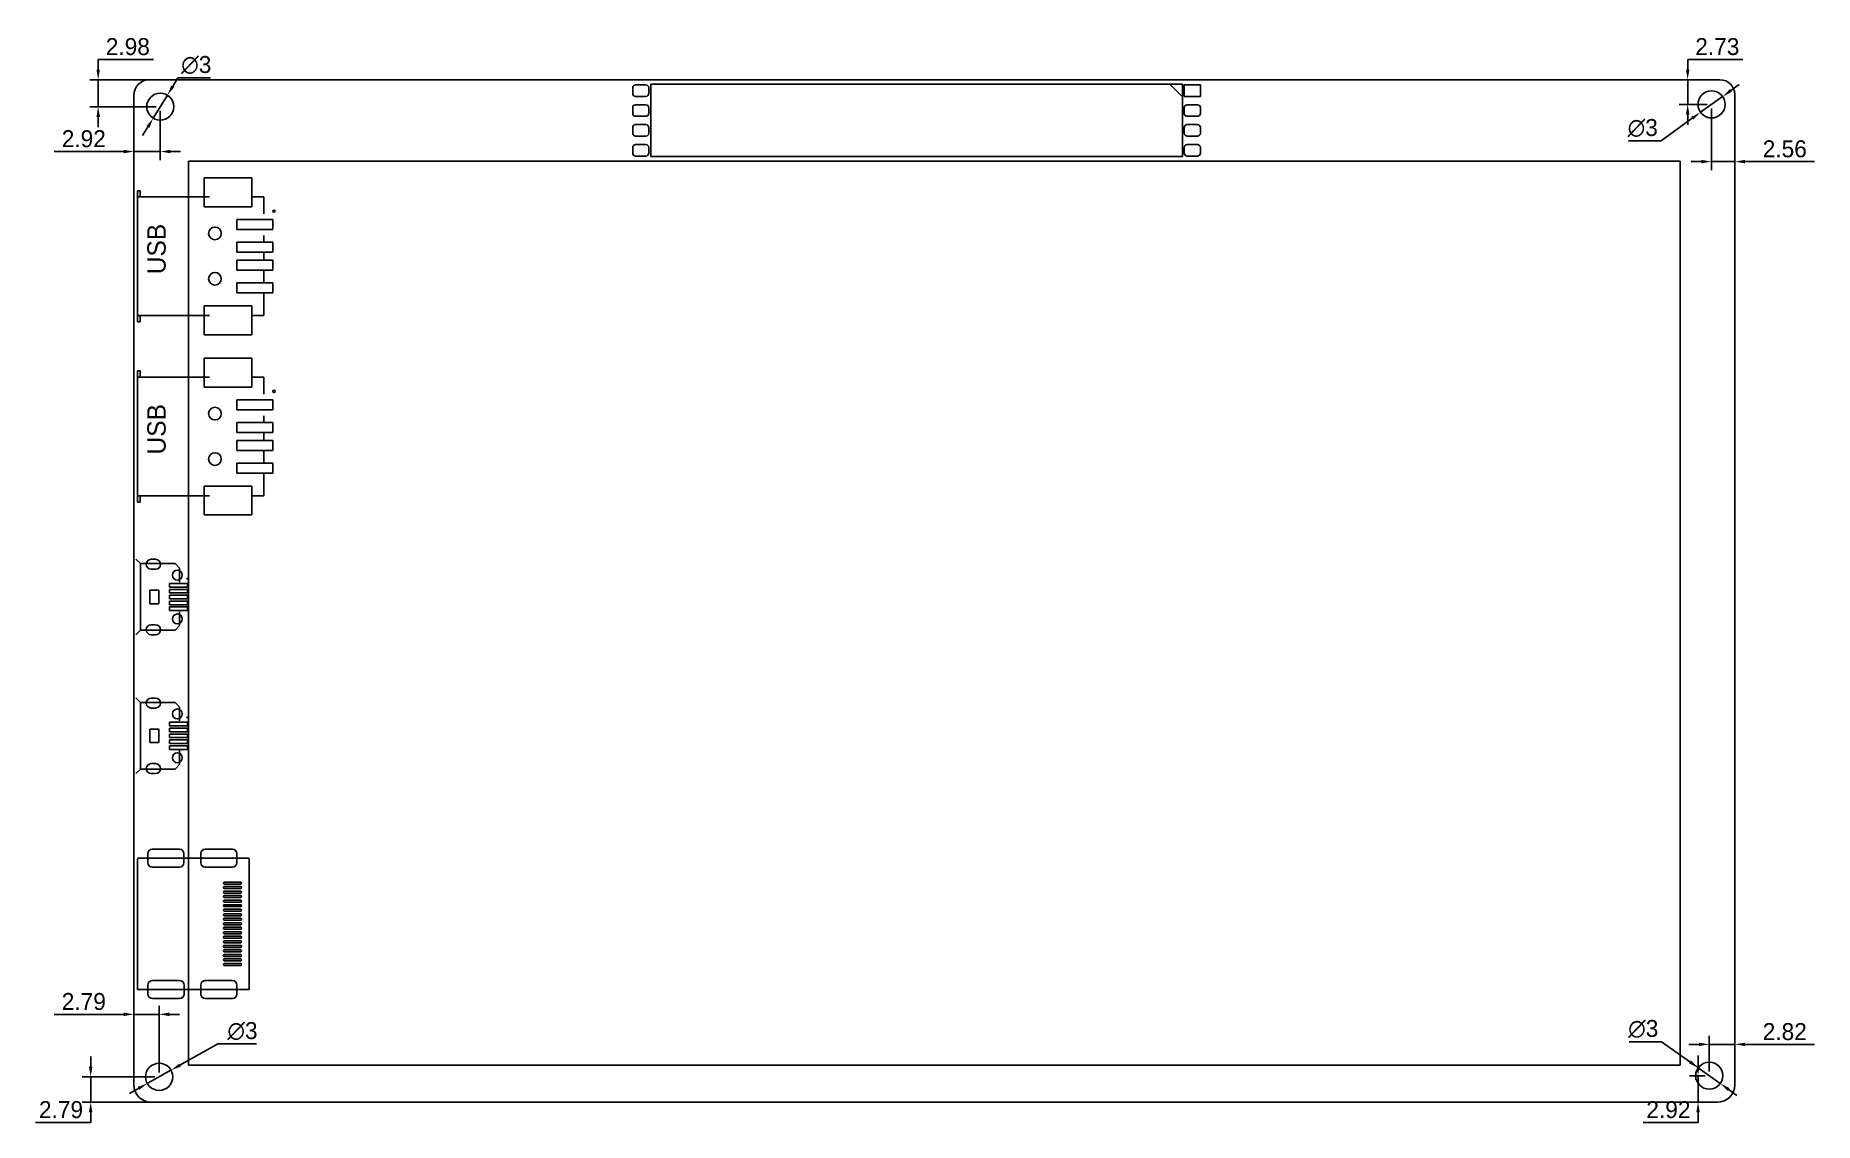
# Model space of a CAD drawing. Header units: millimetres. Extents: x 15 to 211, y 18 to 138.
import ezdxf

# ---------------------------------------------------------------- set-up
doc = ezdxf.new("R2010")
doc.units = ezdxf.units.MM
doc.layers.add('注释', color=2, linetype='Continuous')
doc.dimstyles.new('ISO-25', dxfattribs={"dimscale": 0.75, "dimtxt": 2.5, "dimasz": 1.5, "dimexe": 1.25, "dimexo": 0.625, "dimtad": 1, "dimtoh": 1, "dimdsep": 46, "dimtxsty": 'Standard', "dimcen": 1.5, "dimadec": 0, "dimazin": 0, "dimtfac": 1, "dimtmove": 0, "dimatfit": 3, "dimfxl": 1, "dimarcsym": 0})

# ---------------------------------------------------------------- blocks, each defined once
blk = doc.blocks.new('*D145')
at = {"layer": 'Defpoints', "color": 0, "transparency": 16777216}
for p in [(29.08, 131.62), (27.51, 129.06)]:
    blk.add_point(p, dxfattribs=at)
at = {"layer": '注释', "color": 0, "lineweight": -2, "transparency": 16777216}
for p, q in [((30.25, 133.54), (29.67, 132.58)), ((33.85, 133.54), (30.25, 133.54)), ((27.51, 129.06), (29.08, 131.62)), ((26.93, 128.1), (26.34, 127.14))]:
    blk.add_line(p, q, dxfattribs=at)
at = {"layer": '注释', "color": 0, "transparency": 16777216}
for points in [[(29.51, 132.68), (29.83, 132.48), (29.08, 131.62)], [(26.77, 128.2), (27.09, 128), (27.51, 129.06)]]:
    blk.add_solid(points, dxfattribs=at)
at = {"layer": '注释', "color": 0, "transparency": 16777216, "insert": (32.28, 134.95), "char_height": 1.875, "attachment_point": 5}
blk.add_mtext('∅3', dxfattribs=at)
blk = doc.blocks.new('*D146')
at = {"layer": 'Defpoints', "color": 0, "transparency": 16777216}
for p in [(201.09, 131.47), (198.66, 129.72)]:
    blk.add_point(p, dxfattribs=at)
at = {"layer": '注释', "color": 0, "lineweight": -2, "transparency": 16777216}
for p, q in [((202, 132.13), (202.92, 132.79)), ((201.09, 131.47), (198.66, 129.72)), ((194.29, 126.57), (197.74, 129.06)), ((190.69, 126.57), (194.29, 126.57))]:
    blk.add_line(p, q, dxfattribs=at)
at = {"layer": '注释', "color": 0, "transparency": 16777216}
for points in [[(201.89, 132.28), (202.11, 131.98), (201.09, 131.47)], [(197.63, 129.21), (197.85, 128.91), (198.66, 129.72)]]:
    blk.add_solid(points, dxfattribs=at)
at = {"layer": '注释', "color": 0, "transparency": 16777216, "insert": (192.26, 127.98), "char_height": 1.875, "attachment_point": 5}
blk.add_mtext('∅3', dxfattribs=at)
blk = doc.blocks.new('*D147')
at = {"layer": 'Defpoints', "color": 0, "transparency": 16777216}
for p in [(29.48, 23.76), (26.86, 22.29)]:
    blk.add_point(p, dxfattribs=at)
at = {"layer": '注释', "color": 0, "lineweight": -2, "transparency": 16777216}
for p, q in [((34.68, 26.68), (30.46, 24.31)), ((38.95, 26.68), (34.68, 26.68)), ((26.86, 22.29), (29.48, 23.76)), ((25.88, 21.74), (24.9, 21.19))]:
    blk.add_line(p, q, dxfattribs=at)
at = {"layer": '注释', "color": 0, "transparency": 16777216}
for points in [[(30.37, 24.47), (30.55, 24.15), (29.48, 23.76)], [(25.79, 21.91), (25.97, 21.58), (26.86, 22.29)]]:
    blk.add_solid(points, dxfattribs=at)
at = {"layer": '注释', "color": 0, "transparency": 16777216, "insert": (37.39, 28.08), "char_height": 1.875, "attachment_point": 5}
blk.add_mtext('∅3', dxfattribs=at)
blk = doc.blocks.new('*D148')
at = {"layer": 'Defpoints', "color": 0, "transparency": 16777216}
for p in [(198.4, 24.02), (200.84, 22.28)]:
    blk.add_point(p, dxfattribs=at)
at = {"layer": '注释', "color": 0, "lineweight": -2, "transparency": 16777216}
for p, q in [((190.75, 26.91), (194.35, 26.91)), ((194.35, 26.91), (197.48, 24.68)), ((200.84, 22.28), (198.4, 24.02)), ((201.76, 21.63), (202.67, 20.98))]:
    blk.add_line(p, q, dxfattribs=at)
at = {"layer": '注释', "color": 0, "transparency": 16777216}
for points in [[(197.59, 24.83), (197.37, 24.52), (198.4, 24.02)], [(201.87, 21.78), (201.65, 21.48), (200.84, 22.28)]]:
    blk.add_solid(points, dxfattribs=at)
at = {"layer": '注释', "color": 0, "transparency": 16777216, "insert": (192.32, 28.32), "char_height": 1.875, "attachment_point": 5}
blk.add_mtext('∅3', dxfattribs=at)
blk = doc.blocks.new('*D149')
at = {"layer": 'Defpoints', "color": 0, "transparency": 16777216}
for p in [(202.44, 26.62), (199.62, 23.15), (202.44, 23.15)]:
    blk.add_point(p, dxfattribs=at)
at = {"layer": '注释', "color": 0, "lineweight": -2, "transparency": 16777216}
for p, q in [((199.62, 23.62), (199.62, 27.55)), ((202.44, 23.62), (202.44, 27.55)), ((198.49, 26.62), (197.37, 26.62)), ((199.62, 26.62), (202.44, 26.62)), ((203.56, 26.62), (211.25, 26.62))]:
    blk.add_line(p, q, dxfattribs=at)
at = {"layer": '注释', "color": 0, "transparency": 16777216}
for points in [[(198.49, 26.8), (198.49, 26.43), (199.62, 26.62)], [(203.56, 26.8), (203.56, 26.43), (202.44, 26.62)]]:
    blk.add_solid(points, dxfattribs=at)
at = {"layer": '注释', "color": 0, "transparency": 16777216, "insert": (207.97, 28.02), "char_height": 1.875, "attachment_point": 5}
blk.add_mtext('2.82', dxfattribs=at)
blk = doc.blocks.new('*D150')
at = {"layer": 'Defpoints', "color": 0, "transparency": 16777216}
for p in [(199.62, 23.15), (198.38, 20.23), (199.62, 20.23)]:
    blk.add_point(p, dxfattribs=at)
at = {"layer": '注释', "color": 0, "lineweight": -2, "transparency": 16777216}
for p, q in [((198.38, 24.28), (198.38, 25.4)), ((199.15, 23.15), (197.44, 23.15)), ((198.38, 23.15), (198.38, 20.23)), ((199.15, 20.23), (197.44, 20.23)), ((198.38, 17.98), (192.29, 17.98)), ((198.38, 19.11), (198.38, 17.98))]:
    blk.add_line(p, q, dxfattribs=at)
at = {"layer": '注释', "color": 0, "transparency": 16777216}
for points in [[(198.19, 24.28), (198.57, 24.28), (198.38, 23.15)], [(198.19, 19.11), (198.57, 19.11), (198.38, 20.23)]]:
    blk.add_solid(points, dxfattribs=at)
at = {"layer": '注释', "color": 0, "transparency": 16777216, "insert": (195.1, 19.39), "char_height": 1.875, "attachment_point": 5}
blk.add_mtext('2.92', dxfattribs=at)
blk = doc.blocks.new('*D151')
at = {"layer": 'Defpoints', "color": 0, "transparency": 16777216}
for p in [(199.87, 130.6), (202.44, 130.6), (202.44, 124.27)]:
    blk.add_point(p, dxfattribs=at)
at = {"layer": '注释', "color": 0, "lineweight": -2, "transparency": 16777216}
for p, q in [((199.87, 130.13), (199.87, 123.33)), ((202.44, 130.13), (202.44, 123.33)), ((198.75, 124.27), (197.62, 124.27)), ((199.87, 124.27), (202.44, 124.27)), ((203.56, 124.27), (211.25, 124.27))]:
    blk.add_line(p, q, dxfattribs=at)
at = {"layer": '注释', "color": 0, "transparency": 16777216}
for points in [[(198.75, 124.46), (198.75, 124.08), (199.87, 124.27)], [(203.56, 124.46), (203.56, 124.08), (202.44, 124.27)]]:
    blk.add_solid(points, dxfattribs=at)
at = {"layer": '注释', "color": 0, "transparency": 16777216, "insert": (207.97, 125.67), "char_height": 1.875, "attachment_point": 5}
blk.add_mtext('2.56', dxfattribs=at)
blk = doc.blocks.new('*D152')
at = {"layer": 'Defpoints', "color": 0, "transparency": 16777216}
for p in [(197.23, 133.32), (199.87, 133.32), (199.87, 130.6)]:
    blk.add_point(p, dxfattribs=at)
at = {"layer": '注释', "color": 0, "lineweight": -2, "transparency": 16777216}
for p, q in [((197.23, 134.45), (197.23, 135.57)), ((197.23, 135.57), (203.33, 135.57)), ((199.4, 133.32), (196.29, 133.32)), ((197.23, 130.6), (197.23, 133.32)), ((199.4, 130.6), (196.29, 130.6)), ((197.23, 129.47), (197.23, 128.35))]:
    blk.add_line(p, q, dxfattribs=at)
at = {"layer": '注释', "color": 0, "transparency": 16777216}
for points in [[(197.04, 134.45), (197.42, 134.45), (197.23, 133.32)], [(197.04, 129.47), (197.42, 129.47), (197.23, 130.6)]]:
    blk.add_solid(points, dxfattribs=at)
at = {"layer": '注释', "color": 0, "transparency": 16777216, "insert": (200.51, 136.98), "char_height": 1.875, "attachment_point": 5}
blk.add_mtext('2.73', dxfattribs=at)
blk = doc.blocks.new('*D153')
at = {"layer": 'Defpoints', "color": 0, "transparency": 16777216}
for p in [(25.37, 130.34), (28.3, 130.34), (25.37, 125.38)]:
    blk.add_point(p, dxfattribs=at)
at = {"layer": '注释', "color": 0, "lineweight": -2, "transparency": 16777216}
for p, q in [((25.37, 129.87), (25.37, 124.44)), ((28.3, 129.87), (28.3, 124.44)), ((24.25, 125.38), (16.56, 125.38)), ((28.3, 125.38), (25.37, 125.38)), ((29.42, 125.38), (30.55, 125.38))]:
    blk.add_line(p, q, dxfattribs=at)
at = {"layer": '注释', "color": 0, "transparency": 16777216}
for points in [[(24.25, 125.57), (24.25, 125.19), (25.37, 125.38)], [(29.42, 125.57), (29.42, 125.19), (28.3, 125.38)]]:
    blk.add_solid(points, dxfattribs=at)
at = {"layer": '注释', "color": 0, "transparency": 16777216, "insert": (19.84, 126.79), "char_height": 1.875, "attachment_point": 5}
blk.add_mtext('2.92', dxfattribs=at)
blk = doc.blocks.new('*D154')
at = {"layer": 'Defpoints', "color": 0, "transparency": 16777216}
for p in [(21.43, 133.32), (28.3, 133.32), (28.3, 130.34)]:
    blk.add_point(p, dxfattribs=at)
at = {"layer": '注释', "color": 0, "lineweight": -2, "transparency": 16777216}
for p, q in [((21.43, 134.45), (21.43, 135.57)), ((21.43, 135.57), (27.53, 135.57)), ((27.83, 133.32), (20.49, 133.32)), ((21.43, 130.34), (21.43, 133.32)), ((27.83, 130.34), (20.49, 130.34)), ((21.43, 129.22), (21.43, 128.09))]:
    blk.add_line(p, q, dxfattribs=at)
at = {"layer": '注释', "color": 0, "transparency": 16777216}
for points in [[(21.24, 134.45), (21.62, 134.45), (21.43, 133.32)], [(21.24, 129.22), (21.62, 129.22), (21.43, 130.34)]]:
    blk.add_solid(points, dxfattribs=at)
at = {"layer": '注释', "color": 0, "transparency": 16777216, "insert": (24.71, 136.98), "char_height": 1.875, "attachment_point": 5}
blk.add_mtext('2.98', dxfattribs=at)
blk = doc.blocks.new('*D155')
at = {"layer": 'Defpoints', "color": 0, "transparency": 16777216}
for p in [(25.37, 29.94), (25.37, 23.03), (28.17, 23.03)]:
    blk.add_point(p, dxfattribs=at)
at = {"layer": '注释', "color": 0, "lineweight": -2, "transparency": 16777216}
for p, q in [((24.25, 29.94), (16.56, 29.94)), ((25.37, 23.5), (25.37, 30.88)), ((28.17, 29.94), (25.37, 29.94)), ((28.17, 23.5), (28.17, 30.88)), ((29.29, 29.94), (30.42, 29.94))]:
    blk.add_line(p, q, dxfattribs=at)
at = {"layer": '注释', "color": 0, "transparency": 16777216}
for points in [[(24.25, 30.13), (24.25, 29.75), (25.37, 29.94)], [(29.29, 30.13), (29.29, 29.75), (28.17, 29.94)]]:
    blk.add_solid(points, dxfattribs=at)
at = {"layer": '注释', "color": 0, "transparency": 16777216, "insert": (19.84, 31.35), "char_height": 1.875, "attachment_point": 5}
blk.add_mtext('2.79', dxfattribs=at)
blk = doc.blocks.new('*D156')
at = {"layer": 'Defpoints', "color": 0, "transparency": 16777216}
for p in [(28.17, 23.03), (20.6, 20.23), (28.17, 20.23)]:
    blk.add_point(p, dxfattribs=at)
at = {"layer": '注释', "color": 0, "lineweight": -2, "transparency": 16777216}
for p, q in [((20.6, 24.15), (20.6, 25.28)), ((27.7, 23.03), (19.66, 23.03)), ((20.6, 23.03), (20.6, 20.23)), ((27.7, 20.23), (19.66, 20.23)), ((20.6, 17.98), (14.51, 17.98)), ((20.6, 19.11), (20.6, 17.98))]:
    blk.add_line(p, q, dxfattribs=at)
at = {"layer": '注释', "color": 0, "transparency": 16777216}
for points in [[(20.41, 24.15), (20.79, 24.15), (20.6, 23.03)], [(20.41, 19.11), (20.79, 19.11), (20.6, 20.23)]]:
    blk.add_solid(points, dxfattribs=at)
at = {"layer": '注释', "color": 0, "transparency": 16777216, "insert": (17.32, 19.39), "char_height": 1.875, "attachment_point": 5}
blk.add_mtext('2.79', dxfattribs=at)

msp = doc.modelspace()

# ---------------------------------------------------------------- linework, layer by layer
for p, q in [((27.087, 133.324), (200.801, 133.324)), ((80.555, 132.437), (80.555, 131.802)), ((82.015, 132.755), (80.872, 132.755)), ((82.333, 131.802), (82.333, 132.437)), ((82.544, 124.82), (82.544, 132.82)), ((82.544, 132.82), (141.344, 132.82)), ((139.944, 132.82), (141.344, 131.42)), ((141.344, 124.82), (141.344, 132.82)), ((143.333, 132.755), (141.555, 132.755)), ((141.555, 132.755), (141.555, 131.485)), ((143.333, 131.485), (143.333, 132.755)), ((25.375, 122.873), (25.375, 131.612)), ((80.555, 130.237), (80.555, 129.602)), ((80.872, 131.485), (82.015, 131.485)), ((82.015, 130.555), (80.872, 130.555)), ((82.333, 129.602), (82.333, 130.237)), ((141.344, 131.42), (141.344, 131.42)), ((141.555, 131.485), (143.333, 131.485)), ((141.555, 130.237), (141.555, 129.602)), ((143.015, 130.555), (141.872, 130.555)), ((143.333, 129.602), (143.333, 130.237)), ((202.437, 122.68), (202.437, 131.687)), ((80.555, 128.037), (80.555, 127.402)), ((80.872, 129.285), (82.015, 129.285)), ((82.015, 128.355), (80.872, 128.355)), ((82.333, 127.402), (82.333, 128.037)), ((141.555, 128.037), (141.555, 127.402)), ((141.872, 129.285), (143.015, 129.285)), ((143.015, 128.355), (141.872, 128.355)), ((143.333, 127.402), (143.333, 128.037)), ((80.872, 127.085), (82.015, 127.085)), ((82.015, 126.155), (80.872, 126.155)), ((141.872, 127.085), (143.015, 127.085)), ((143.015, 126.155), (141.872, 126.155)), ((31.407, 124.305), (196.407, 124.305)), ((31.407, 24.305), (31.407, 124.305)), ((80.555, 125.837), (80.555, 125.202)), ((80.872, 124.885), (82.015, 124.885)), ((82.333, 125.202), (82.333, 125.837)), ((82.544, 124.82), (141.344, 124.82)), ((141.555, 125.837), (141.555, 125.202)), ((141.872, 124.885), (143.015, 124.885)), ((143.333, 125.202), (143.333, 125.837)), ((196.407, 24.305), (196.407, 124.305)), ((25.375, 110.022), (25.375, 122.873)), ((38.439, 122.479), (33.139, 122.479)), ((33.139, 122.479), (33.139, 119.272)), ((38.439, 119.272), (38.439, 122.479)), ((202.437, 22.138), (202.437, 122.68)), ((25.763, 121.048), (26.083, 121.048)), ((25.763, 120.363), (25.763, 121.048)), ((25.763, 107.233), (25.763, 120.363)), ((25.763, 120.363), (33.743, 120.363)), ((26.083, 120.363), (26.083, 121.048)), ((38.343, 120.363), (39.763, 120.363)), ((39.763, 118.498), (39.763, 120.363)), ((33.139, 119.272), (38.439, 119.272)), ((40.753, 117.848), (36.753, 117.848)), ((36.753, 117.848), (36.753, 116.748)), ((36.753, 116.748), (40.753, 116.748)), ((39.763, 115.458), (39.763, 116.098)), ((40.753, 116.748), (40.753, 117.848)), ((40.753, 115.348), (36.753, 115.348)), ((36.753, 115.348), (36.753, 114.248)), ((36.753, 114.248), (40.753, 114.248)), ((39.763, 113.458), (39.763, 114.138)), ((40.753, 114.248), (40.753, 115.348)), ((40.753, 113.348), (36.753, 113.348)), ((36.753, 113.348), (36.753, 112.248)), ((36.753, 112.248), (40.753, 112.248)), ((40.753, 112.248), (40.753, 113.348)), ((40.753, 110.848), (36.753, 110.848)), ((36.753, 110.848), (36.753, 109.748)), ((39.763, 110.958), (39.763, 112.138)), ((40.753, 109.748), (40.753, 110.848)), ((25.375, 103.545), (25.375, 110.022)), ((38.439, 108.323), (33.139, 108.323)), ((33.139, 108.323), (33.139, 105.116)), ((36.753, 109.748), (40.753, 109.748)), ((38.439, 105.116), (38.439, 108.323)), ((39.763, 107.233), (39.763, 109.638)), ((25.763, 106.548), (25.763, 107.233)), ((25.763, 107.233), (33.743, 107.233)), ((25.763, 106.548), (26.083, 106.548)), ((26.083, 106.548), (26.083, 107.233)), ((38.343, 107.233), (39.763, 107.233)), ((33.139, 105.116), (38.439, 105.116)), ((25.375, 22.138), (25.375, 103.545)), ((38.439, 102.54), (33.139, 102.54)), ((33.139, 102.54), (33.139, 99.333)), ((38.439, 99.333), (38.439, 102.54)), ((25.763, 101.109), (26.083, 101.109)), ((25.763, 100.424), (25.763, 101.109)), ((25.763, 87.294), (25.763, 100.424)), ((25.763, 100.424), (33.743, 100.424)), ((26.083, 100.424), (26.083, 101.109)), ((38.343, 100.424), (39.763, 100.424)), ((39.763, 98.559), (39.763, 100.424)), ((33.139, 99.333), (38.439, 99.333)), ((40.753, 97.909), (36.753, 97.909)), ((36.753, 97.909), (36.753, 96.809)), ((36.753, 96.809), (40.753, 96.809)), ((40.753, 96.809), (40.753, 97.909)), ((40.753, 95.409), (36.753, 95.409)), ((36.753, 95.409), (36.753, 94.309)), ((39.763, 95.519), (39.763, 96.159)), ((40.753, 94.309), (40.753, 95.409)), ((36.753, 94.309), (40.753, 94.309)), ((40.753, 93.409), (36.753, 93.409)), ((36.753, 93.409), (36.753, 92.309)), ((39.763, 93.519), (39.763, 94.199)), ((40.753, 92.309), (40.753, 93.409)), ((36.753, 92.309), (40.753, 92.309)), ((40.753, 90.909), (36.753, 90.909)), ((36.753, 90.909), (36.753, 89.809)), ((39.763, 91.019), (39.763, 92.199)), ((40.753, 89.809), (40.753, 90.909)), ((36.753, 89.809), (40.753, 89.809)), ((39.763, 87.294), (39.763, 89.699)), ((25.763, 86.609), (25.763, 87.294)), ((25.763, 87.294), (33.743, 87.294)), ((25.763, 86.609), (26.083, 86.609)), ((26.083, 86.609), (26.083, 87.294)), ((38.439, 88.384), (33.139, 88.384)), ((33.139, 88.384), (33.139, 85.177)), ((38.343, 87.294), (39.763, 87.294)), ((38.439, 85.177), (38.439, 88.384)), ((33.139, 85.177), (38.439, 85.177)), ((25.612, 80.304), (26.12, 79.796)), ((26.12, 79.796), (29.93, 79.796)), ((26.12, 72.43), (26.12, 79.796)), ((27.771, 80.276), (27.297, 80.276)), ((27.771, 79.176), (27.297, 79.176)), ((29.93, 79.796), (30.438, 79.288)), ((30.438, 77.764), (30.438, 79.288)), ((28.144, 76.851), (27.144, 76.851)), ((27.144, 76.851), (27.144, 75.351)), ((28.144, 75.351), (28.144, 76.851)), ((31.309, 77.601), (29.309, 77.601)), ((29.309, 77.601), (29.309, 77.201)), ((29.309, 77.201), (31.309, 77.201)), ((31.309, 76.951), (29.309, 76.951)), ((29.309, 76.951), (29.309, 76.551)), ((31.309, 77.201), (31.309, 77.601)), ((31.309, 76.551), (31.309, 76.951)), ((27.144, 75.351), (28.144, 75.351)), ((29.309, 76.551), (31.309, 76.551)), ((31.309, 76.301), (29.309, 76.301)), ((29.309, 76.301), (29.309, 75.901)), ((29.309, 75.901), (31.309, 75.901)), ((31.309, 75.651), (29.309, 75.651)), ((29.309, 75.651), (29.309, 75.251)), ((29.309, 75.251), (31.309, 75.251)), ((31.309, 75.001), (29.309, 75.001)), ((29.309, 75.001), (29.309, 74.601)), ((31.309, 75.901), (31.309, 76.301)), ((31.309, 75.251), (31.309, 75.651)), ((31.309, 74.601), (31.309, 75.001)), ((27.771, 73.026), (27.297, 73.026)), ((29.309, 74.601), (31.309, 74.601)), ((29.93, 72.43), (30.438, 72.938)), ((30.438, 72.938), (30.438, 74.462)), ((25.612, 71.922), (26.12, 72.43)), ((26.12, 72.43), (29.93, 72.43)), ((27.771, 71.926), (27.297, 71.926)), ((25.612, 64.949), (26.12, 64.441)), ((26.12, 57.075), (26.12, 64.441)), ((26.12, 64.441), (29.93, 64.441)), ((27.771, 64.921), (27.297, 64.921)), ((27.771, 63.821), (27.297, 63.821)), ((29.93, 64.441), (30.438, 63.933)), ((30.438, 62.409), (30.438, 63.933)), ((28.144, 61.496), (27.144, 61.496)), ((27.144, 61.496), (27.144, 59.996)), ((28.144, 59.996), (28.144, 61.496)), ((31.309, 62.246), (29.309, 62.246)), ((29.309, 62.246), (29.309, 61.846)), ((29.309, 61.846), (31.309, 61.846)), ((31.309, 61.596), (29.309, 61.596)), ((29.309, 61.596), (29.309, 61.196)), ((29.309, 61.196), (31.309, 61.196)), ((31.309, 61.846), (31.309, 62.246)), ((31.309, 61.196), (31.309, 61.596)), ((27.144, 59.996), (28.144, 59.996)), ((31.309, 60.946), (29.309, 60.946)), ((29.309, 60.946), (29.309, 60.546)), ((29.309, 60.546), (31.309, 60.546)), ((31.309, 60.296), (29.309, 60.296)), ((29.309, 60.296), (29.309, 59.896)), ((29.309, 59.896), (31.309, 59.896)), ((31.309, 59.646), (29.309, 59.646)), ((29.309, 59.646), (29.309, 59.246)), ((29.309, 59.246), (31.309, 59.246)), ((30.438, 57.583), (30.438, 59.107)), ((31.309, 60.546), (31.309, 60.946)), ((31.309, 59.896), (31.309, 60.296)), ((31.309, 59.246), (31.309, 59.646)), ((25.612, 56.567), (26.12, 57.075)), ((26.12, 57.075), (29.93, 57.075)), ((27.771, 57.671), (27.297, 57.671)), ((29.93, 57.075), (30.438, 57.583)), ((27.771, 56.571), (27.297, 56.571)), ((25.794, 47.22), (38.122, 47.22)), ((26.906, 47.72), (26.906, 46.72)), ((30.406, 48.22), (27.406, 48.22)), ((30.906, 46.72), (30.906, 47.72)), ((32.398, 47.22), (36.97, 47.22)), ((32.773, 47.72), (32.773, 46.72)), ((36.273, 48.22), (33.273, 48.22)), ((36.773, 46.72), (36.773, 47.72)), ((25.794, 32.679), (25.794, 47.157)), ((27.406, 46.22), (30.406, 46.22)), ((33.273, 46.22), (36.273, 46.22)), ((38.122, 32.693), (38.122, 47.157)), ((35.39, 44.571), (37.17, 44.571)), ((35.39, 44.351), (37.17, 44.351)), ((35.39, 44.071), (37.17, 44.071)), ((35.39, 43.851), (37.17, 43.851)), ((35.39, 43.571), (37.17, 43.571)), ((35.39, 43.351), (37.17, 43.351)), ((35.39, 43.071), (37.17, 43.071)), ((35.39, 42.851), (37.17, 42.851)), ((35.39, 42.571), (37.17, 42.571)), ((35.39, 42.351), (37.17, 42.351)), ((35.39, 42.071), (37.17, 42.071)), ((35.39, 41.851), (37.17, 41.851)), ((35.39, 41.571), (37.17, 41.571)), ((35.39, 41.351), (37.17, 41.351)), ((35.39, 41.071), (37.17, 41.071)), ((35.39, 40.852), (37.17, 40.852)), ((35.39, 40.571), (37.17, 40.571)), ((35.39, 40.351), (37.17, 40.351)), ((35.39, 40.071), (37.17, 40.071)), ((35.39, 39.851), (37.17, 39.851)), ((35.39, 39.571), (37.17, 39.571)), ((35.39, 39.351), (37.17, 39.351)), ((35.39, 39.071), (37.17, 39.071)), ((35.39, 38.851), (37.17, 38.851)), ((35.39, 38.571), (37.17, 38.571)), ((35.39, 38.351), (37.17, 38.351)), ((35.39, 38.071), (37.17, 38.071)), ((35.39, 37.851), (37.17, 37.851)), ((35.39, 37.571), (37.17, 37.571)), ((35.39, 37.351), (37.17, 37.351)), ((35.39, 37.071), (37.17, 37.071)), ((35.39, 36.851), (37.17, 36.851)), ((35.39, 36.571), (37.17, 36.571)), ((35.39, 36.351), (37.17, 36.351)), ((35.39, 36.071), (37.17, 36.071)), ((35.39, 35.851), (37.17, 35.851)), ((35.39, 35.571), (37.17, 35.571)), ((30.431, 33.679), (27.431, 33.679)), ((36.273, 33.679), (33.273, 33.679)), ((35.39, 35.351), (37.17, 35.351)), ((25.794, 32.679), (38.122, 32.679)), ((26.931, 33.179), (26.931, 32.179)), ((27.431, 31.679), (30.431, 31.679)), ((30.931, 32.179), (30.931, 33.179)), ((32.773, 33.179), (32.773, 32.179)), ((33.273, 31.679), (36.273, 31.679)), ((36.773, 32.179), (36.773, 33.179)), ((31.407, 24.305), (196.407, 24.305)), ((27.28, 20.233), (200.532, 20.233))]:
    msp.add_line(p, q)
for centre, radius in [((28.296, 130.342), 1.5), ((199.873, 130.596), 1.5), ((40.869, 118.785), 0.125), ((34.343, 116.328), 0.7), ((34.343, 111.303), 0.7), ((40.869, 98.846), 0.125), ((34.343, 96.389), 0.7), ((34.343, 91.364), 0.7), ((30.184, 78.526), 0.55), ((31.258, 78.133), 0.0254), ((30.184, 73.676), 0.55), ((30.184, 63.171), 0.55), ((31.258, 62.778), 0.0254), ((30.184, 58.321), 0.55), ((28.169, 23.027), 1.5), ((199.619, 23.154), 1.5)]:
    msp.add_circle(centre, radius)
for centre, radius, start, end in [((27.087, 131.612), 1.712, 90, 180), ((80.872, 132.437), 0.318, 90, 180), ((82.015, 132.437), 0.318, 0, 90), ((200.801, 131.687), 1.636, 0, 90), ((80.872, 131.802), 0.318, 180, 270), ((80.872, 130.237), 0.318, 90, 180), ((82.015, 131.802), 0.318, 270, 0), ((82.015, 130.237), 0.318, 0, 90), ((141.872, 130.237), 0.318, 90, 180), ((143.015, 130.237), 0.318, 0, 90), ((80.872, 129.602), 0.318, 180, 270), ((80.872, 128.037), 0.318, 90, 180), ((82.015, 129.602), 0.318, 270, 0), ((82.015, 128.037), 0.318, 0, 90), ((141.872, 129.602), 0.318, 180, 270), ((141.872, 128.037), 0.318, 90, 180), ((143.015, 129.602), 0.318, 270, 0), ((143.015, 128.037), 0.318, 0, 90), ((80.872, 127.402), 0.318, 180, 270), ((80.872, 125.837), 0.318, 90, 180), ((82.015, 127.402), 0.318, 270, 0), ((82.015, 125.837), 0.318, 0, 90), ((141.872, 127.402), 0.318, 180, 270), ((141.872, 125.837), 0.318, 90, 180), ((143.015, 127.402), 0.318, 270, 0), ((143.015, 125.837), 0.318, 0, 90), ((80.872, 125.202), 0.318, 180, 270), ((82.015, 125.202), 0.318, 270, 0), ((141.872, 125.202), 0.318, 180, 270), ((143.015, 125.202), 0.318, 270, 0), ((27.297, 79.726), 0.55, 90, 270), ((27.771, 79.726), 0.55, 270, 90), ((27.297, 72.476), 0.55, 90, 270), ((27.771, 72.476), 0.55, 270, 90), ((27.297, 64.371), 0.55, 90, 270), ((27.771, 64.371), 0.55, 270, 90), ((27.297, 57.121), 0.55, 90, 270), ((27.771, 57.121), 0.55, 270, 90), ((27.406, 47.72), 0.5, 90, 180), ((30.406, 47.72), 0.5, 0, 90), ((33.273, 47.72), 0.5, 90, 180), ((36.273, 47.72), 0.5, 0, 90), ((27.406, 46.72), 0.5, 180, 270), ((30.406, 46.72), 0.5, 270, 0), ((33.273, 46.72), 0.5, 180, 270), ((36.273, 46.72), 0.5, 270, 0), ((35.39, 44.461), 0.11, 90, 270), ((35.39, 43.961), 0.11, 90, 270), ((35.39, 43.461), 0.11, 90, 270), ((37.17, 44.461), 0.11, 270, 90), ((37.17, 43.961), 0.11, 270, 90), ((37.17, 43.461), 0.11, 270, 90), ((35.39, 42.961), 0.11, 90, 270), ((35.39, 42.461), 0.11, 90, 270), ((35.39, 41.961), 0.11, 90, 270), ((35.39, 41.461), 0.11, 90, 270), ((37.17, 42.961), 0.11, 270, 90), ((37.17, 42.461), 0.11, 270, 90), ((37.17, 41.961), 0.11, 270, 90), ((37.17, 41.461), 0.11, 270, 90), ((35.39, 40.961), 0.11, 90, 270), ((35.39, 40.461), 0.11, 90, 270), ((35.39, 39.961), 0.11, 90, 270), ((35.39, 39.461), 0.11, 90, 270), ((37.17, 40.961), 0.11, 270, 90), ((37.17, 40.461), 0.11, 270, 90), ((37.17, 39.961), 0.11, 270, 90), ((37.17, 39.461), 0.11, 270, 90), ((35.39, 38.961), 0.11, 90, 270), ((35.39, 38.461), 0.11, 90, 270), ((35.39, 37.961), 0.11, 90, 270), ((35.39, 37.461), 0.11, 90, 270), ((37.17, 38.961), 0.11, 270, 90), ((37.17, 38.461), 0.11, 270, 90), ((37.17, 37.961), 0.11, 270, 90), ((37.17, 37.461), 0.11, 270, 90), ((35.39, 36.961), 0.11, 90, 270), ((35.39, 36.461), 0.11, 90, 270), ((35.39, 35.961), 0.11, 90, 270), ((35.39, 35.461), 0.11, 90, 270), ((37.17, 36.961), 0.11, 270, 90), ((37.17, 36.461), 0.11, 270, 90), ((37.17, 35.961), 0.11, 270, 90), ((37.17, 35.461), 0.11, 270, 90), ((27.431, 33.179), 0.5, 90, 180), ((30.431, 33.179), 0.5, 0, 90), ((33.273, 33.179), 0.5, 90, 180), ((36.273, 33.179), 0.5, 0, 90), ((27.431, 32.179), 0.5, 180, 270), ((30.431, 32.179), 0.5, 270, 0), ((33.273, 32.179), 0.5, 180, 270), ((36.273, 32.179), 0.5, 270, 0), ((27.28, 22.138), 1.905, 180, 270), ((200.532, 22.138), 1.905, 270, 0)]:
    msp.add_arc(centre, radius, start, end)

# ---------------------------------------------------------------- texts
for p in [(28.893, 111.803), (28.893, 91.864)]:
    msp.add_text('USB', height=2.032, rotation=90).set_placement(p)

# ---------------------------------------------------------------- dimensions: what is measured, and where the dimension line sits
at = {"layer": '注释'}
for base, p1, p2, picture, middle in [((21.432, 133.324), (28.296, 130.342), (28.296, 133.324), '*D154', (24.713, 136.98)), ((20.599, 20.233), (28.169, 23.027), (28.169, 20.233), '*D156', (17.318, 19.389)), ((198.38, 20.233), (199.619, 23.154), (199.619, 20.233), '*D150', (195.099, 19.389))]:
    dim = msp.add_linear_dim(base=base, p1=p1, p2=p2, angle=90, dimstyle='ISO-25', dxfattribs=at)
    dim.commit()
    dim.dimension.update_dxf_attribs({"geometry": picture, "text_midpoint": middle})
dim = msp.add_linear_dim(base=(197.232, 133.324), p1=(199.873, 130.596), p2=(199.873, 133.324), angle=90, dimstyle='ISO-25', dxfattribs=at)
dim.commit()
dim.dimension.update_dxf_attribs({"geometry": '*D152', "text_midpoint": (200.513, 135.574), "dimtype": 160})
dim = msp.add_diameter_dim_2p(p1=(27.513, 129.062), p2=(29.079, 131.622), dimstyle='ISO-25', dxfattribs=at)
dim.commit()
dim.dimension.update_dxf_attribs({"geometry": '*D145', "text_midpoint": (32.284, 134.947)})
for p1, p2, picture, middle in [((201.09, 131.472), (198.656, 129.72), '*D146', (192.255, 126.574)), ((200.841, 22.284), (198.397, 24.024), '*D148', (192.316, 26.911)), ((26.86, 22.294), (29.478, 23.76), '*D147', (37.389, 26.676))]:
    dim = msp.add_diameter_dim_2p(p1=p1, p2=p2, dimstyle='ISO-25', dxfattribs=at)
    dim.commit()
    dim.dimension.update_dxf_attribs({"geometry": picture, "text_midpoint": middle, "dimtype": 163})
for base, p1, p2, picture, middle in [((25.375, 125.381), (28.296, 130.342), (25.375, 130.342), '*D153', (19.844, 126.788)), ((202.437, 26.617), (199.619, 23.154), (202.437, 23.154), '*D149', (207.968, 28.023))]:
    dim = msp.add_linear_dim(base=base, p1=p1, p2=p2, dimstyle='ISO-25', dxfattribs=at)
    dim.commit()
    dim.dimension.update_dxf_attribs({"geometry": picture, "text_midpoint": middle})
for base, p1, p2, picture, middle in [((202.437, 124.268), (199.873, 130.596), (202.437, 130.596), '*D151', (207.968, 124.268)), ((25.375, 29.94), (28.169, 23.027), (25.375, 23.027), '*D155', (19.844, 29.94))]:
    dim = msp.add_linear_dim(base=base, p1=p1, p2=p2, dimstyle='ISO-25', dxfattribs=at)
    dim.commit()
    dim.dimension.update_dxf_attribs({"geometry": picture, "text_midpoint": middle, "dimtype": 160})

doc.saveas('drawing.dxf')
